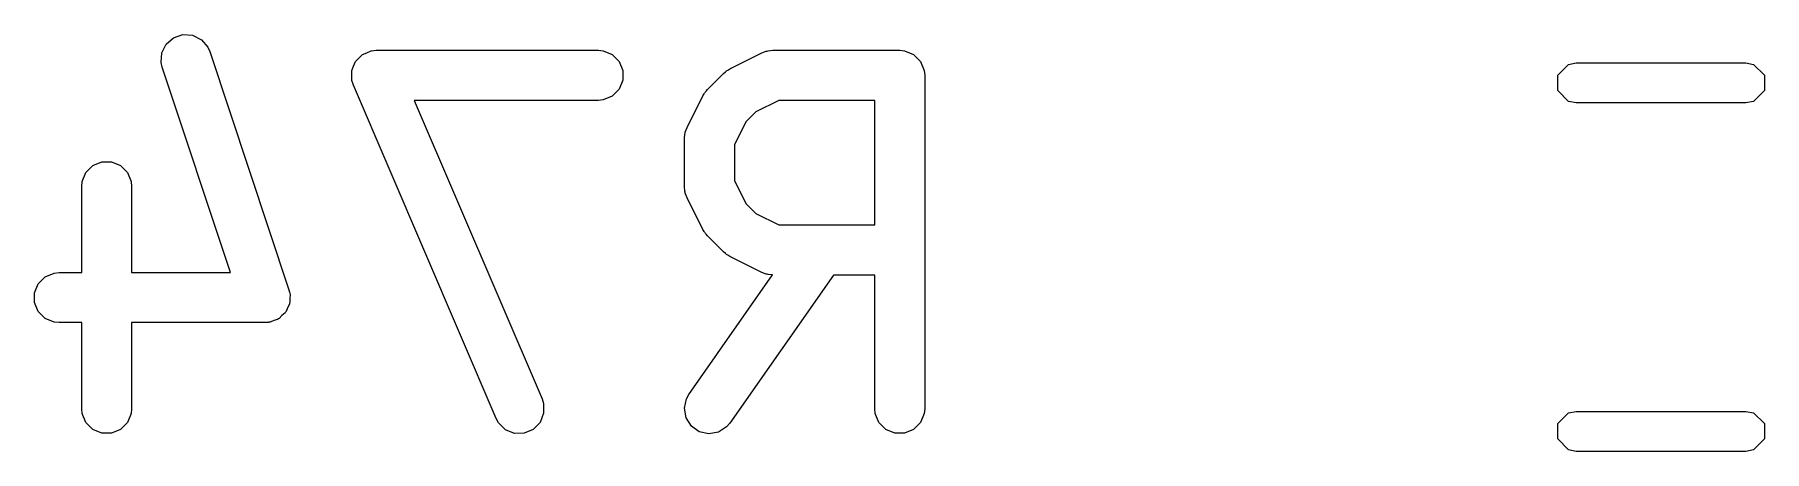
# Model space of a CAD drawing. Header units: inches. Extents: x 1.47 to 5.17, y -6.85 to -1.2.
# Drawn here: x 3.9416 to 4.1461, y -1.4993 to -1.4501 of the extents above; entities that cross this region are included whole.
import ezdxf

# ---------------------------------------------------------------- set-up
doc = ezdxf.new("R2010")
doc.units = ezdxf.units.IN
doc.header["$MEASUREMENT"] = 0
doc.layers.add('B.Silkscreen', color=31, linetype='CONTINUOUS', true_color=0xe8b2a7)

msp = doc.modelspace()

# ---------------------------------------------------------------- linework, layer by layer
at = {"layer": 'B.Silkscreen', "linetype": 'CONTINUOUS'}
for p, q in [((3.95666, -1.45226), (3.95717, -1.45123)), ((3.95717, -1.45123), (3.95804, -1.45047)), ((3.95804, -1.45047), (3.95914, -1.45011)), ((3.95914, -1.45011), (3.96028, -1.45019)), ((3.96028, -1.45019), (3.96132, -1.45071)), ((3.96132, -1.45071), (3.96207, -1.45158)), ((3.96207, -1.45158), (3.96231, -1.45211)), ((3.95658, -1.45341), (3.95666, -1.45226)), ((3.9567, -1.45397), (3.95658, -1.45341)), ((3.96231, -1.45211), (3.97168, -1.48023)), ((3.97932, -1.45382), (3.97953, -1.4533)), ((3.97953, -1.4533), (3.97954, -1.45329)), ((3.97954, -1.45329), (3.97955, -1.45327)), ((3.97955, -1.45327), (3.97994, -1.45288)), ((3.97994, -1.45288), (3.98033, -1.45248)), ((3.98033, -1.45248), (3.98035, -1.45247)), ((3.98035, -1.45247), (3.98036, -1.45246)), ((3.98036, -1.45246), (3.98088, -1.45225)), ((3.98088, -1.45225), (3.98139, -1.45203)), ((3.98139, -1.45203), (3.98141, -1.45203)), ((3.98141, -1.45203), (3.98143, -1.45202)), ((3.98143, -1.45202), (3.982, -1.45196)), ((3.982, -1.45196), (4.00825, -1.45196)), ((4.00825, -1.45196), (4.00882, -1.45202)), ((4.00882, -1.45202), (4.00989, -1.45246)), ((4.00989, -1.45246), (4.0107, -1.45327)), ((4.0107, -1.45327), (4.01114, -1.45434)), ((4.0238, -1.45415), (4.02755, -1.45227)), ((4.02755, -1.45227), (4.02809, -1.45207)), ((4.02809, -1.45207), (4.0282, -1.45206)), ((4.0282, -1.45206), (4.0283, -1.45202)), ((4.0283, -1.45202), (4.02887, -1.45196)), ((4.02887, -1.45196), (4.04387, -1.45196)), ((4.04387, -1.45196), (4.04445, -1.45202)), ((4.04445, -1.45202), (4.04551, -1.45246)), ((4.04551, -1.45246), (4.04632, -1.45327)), ((4.04632, -1.45327), (4.04677, -1.45434)), ((4.12165, -1.4549), (4.12293, -1.45362)), ((4.12293, -1.45362), (4.12383, -1.45344)), ((4.12383, -1.45344), (4.14389, -1.45344)), ((4.14389, -1.45344), (4.14479, -1.45362)), ((4.14479, -1.45362), (4.14607, -1.4549)), ((3.96478, -1.47821), (3.9567, -1.45397)), ((3.9791, -1.45437), (3.97911, -1.45436)), ((3.97911, -1.45493), (3.9791, -1.45437)), ((3.97911, -1.45434), (3.97932, -1.45382)), ((3.97911, -1.45436), (3.97911, -1.45434)), ((3.97911, -1.45549), (3.97911, -1.45493)), ((3.97911, -1.45551), (3.97911, -1.45549)), ((3.97911, -1.45553), (3.97911, -1.45551)), ((3.97929, -1.45608), (3.97911, -1.45553)), ((4.01114, -1.45549), (4.0107, -1.45655)), ((4.01114, -1.45434), (4.01114, -1.45549)), ((4.02116, -1.45658), (4.02303, -1.4547)), ((4.02303, -1.4547), (4.02326, -1.45452)), ((4.02326, -1.45452), (4.02331, -1.45446)), ((4.02331, -1.45446), (4.0234, -1.4544)), ((4.0234, -1.4544), (4.02348, -1.45433)), ((4.02348, -1.45433), (4.02355, -1.4543)), ((4.02355, -1.4543), (4.0238, -1.45415)), ((4.04677, -1.45434), (4.04682, -1.45491)), ((4.04682, -1.45491), (4.04682, -1.49428)), ((4.12165, -1.45671), (4.12165, -1.4549)), ((4.14607, -1.4549), (4.14607, -1.45671)), ((3.99616, -1.49545), (3.97929, -1.45608)), ((4.00989, -1.45737), (4.00882, -1.45781)), ((4.0107, -1.45655), (4.00989, -1.45737)), ((4.01873, -1.46109), (4.02061, -1.45734)), ((4.02061, -1.45734), (4.02076, -1.4571)), ((4.02076, -1.4571), (4.02079, -1.45702)), ((4.02079, -1.45702), (4.02086, -1.45694)), ((4.02086, -1.45694), (4.02091, -1.45685)), ((4.02091, -1.45685), (4.02097, -1.4568)), ((4.02097, -1.4568), (4.02116, -1.45658)), ((4.12293, -1.45799), (4.12165, -1.45671)), ((4.14607, -1.45671), (4.14479, -1.45799)), ((4.00825, -1.45787), (3.98648, -1.45787)), ((3.98648, -1.45787), (4.00159, -1.49312)), ((4.00882, -1.45781), (4.00825, -1.45787)), ((4.02687, -1.45922), (4.02567, -1.46041)), ((4.02957, -1.45787), (4.02687, -1.45922)), ((4.04092, -1.45787), (4.02957, -1.45787)), ((4.04092, -1.47258), (4.04092, -1.45787)), ((4.12383, -1.45817), (4.12293, -1.45799)), ((4.14389, -1.45817), (4.12383, -1.45817)), ((4.14479, -1.45799), (4.14389, -1.45817)), ((4.01842, -1.46241), (4.01848, -1.46184)), ((4.01848, -1.46184), (4.01852, -1.46174)), ((4.01852, -1.46163), (4.01873, -1.46109)), ((4.01852, -1.46174), (4.01852, -1.46163)), ((4.02567, -1.46041), (4.02433, -1.46311)), ((4.01842, -1.46804), (4.01842, -1.46241)), ((4.02433, -1.46311), (4.02433, -1.46734)), ((3.94768, -1.4664), (3.94849, -1.46558)), ((3.94849, -1.46558), (3.94956, -1.46514)), ((3.94956, -1.46514), (3.95071, -1.46514)), ((3.95071, -1.46514), (3.95177, -1.46558)), ((3.95177, -1.46558), (3.95259, -1.4664)), ((3.94718, -1.46804), (3.94724, -1.46746)), ((3.94724, -1.46746), (3.94768, -1.4664)), ((3.95259, -1.4664), (3.95303, -1.46746)), ((3.95303, -1.46746), (3.95308, -1.46804)), ((4.02433, -1.46734), (4.02567, -1.47004)), ((3.94718, -1.47821), (3.94718, -1.46804)), ((3.95308, -1.46804), (3.95308, -1.47821)), ((4.01848, -1.46861), (4.01842, -1.46804)), ((4.01852, -1.46871), (4.01848, -1.46861)), ((4.01852, -1.46882), (4.01852, -1.46871)), ((4.01873, -1.46936), (4.01852, -1.46882)), ((4.02061, -1.47311), (4.01873, -1.46936)), ((4.02567, -1.47004), (4.02687, -1.47124)), ((4.02687, -1.47124), (4.02957, -1.47258)), ((4.02076, -1.47336), (4.02061, -1.47311)), ((4.02079, -1.47343), (4.02076, -1.47336)), ((4.02086, -1.47351), (4.02079, -1.47343)), ((4.02091, -1.4736), (4.02086, -1.47351)), ((4.02097, -1.47365), (4.02091, -1.4736)), ((4.02116, -1.47387), (4.02097, -1.47365)), ((4.02303, -1.47575), (4.02116, -1.47387)), ((4.02957, -1.47258), (4.04092, -1.47258)), ((4.02326, -1.47594), (4.02303, -1.47575)), ((4.02331, -1.47599), (4.02326, -1.47594)), ((4.0234, -1.47605), (4.02331, -1.47599)), ((4.02348, -1.47612), (4.0234, -1.47605)), ((4.02355, -1.47615), (4.02348, -1.47612)), ((4.0238, -1.4763), (4.02355, -1.47615)), ((3.94393, -1.47826), (3.94451, -1.47821)), ((3.94451, -1.47821), (3.94718, -1.47821)), ((3.95308, -1.47821), (3.96478, -1.47821)), ((4.02755, -1.47818), (4.0238, -1.4763)), ((4.02809, -1.47838), (4.02755, -1.47818)), ((3.94161, -1.48058), (3.94205, -1.47952)), ((3.94205, -1.47952), (3.94287, -1.47871)), ((3.94287, -1.47871), (3.94393, -1.47826)), ((3.97168, -1.48023), (3.97174, -1.48051)), ((4.01895, -1.49259), (4.02883, -1.47848)), ((4.03603, -1.47849), (4.02379, -1.49598)), ((4.0282, -1.47839), (4.02809, -1.47838)), ((4.0283, -1.47843), (4.0282, -1.47839)), ((4.02883, -1.47848), (4.0283, -1.47843)), ((4.04092, -1.47849), (4.03603, -1.47849)), ((4.04092, -1.49428), (4.04092, -1.47849)), ((3.94161, -1.48174), (3.94161, -1.48058)), ((3.94205, -1.4828), (3.94161, -1.48174)), ((3.97173, -1.48194), (3.97152, -1.48236)), ((3.97177, -1.48174), (3.97173, -1.48183)), ((3.97173, -1.48183), (3.97173, -1.48194)), ((3.97174, -1.48051), (3.97177, -1.48058)), ((3.97177, -1.48058), (3.97177, -1.48064)), ((3.97177, -1.48064), (3.97181, -1.48079)), ((3.97181, -1.48079), (3.97177, -1.48126)), ((3.97177, -1.48126), (3.97177, -1.48174)), ((3.94287, -1.48362), (3.94205, -1.4828)), ((3.94393, -1.48406), (3.94287, -1.48362)), ((3.94451, -1.48411), (3.94393, -1.48406)), ((3.94718, -1.48411), (3.94451, -1.48411)), ((3.94718, -1.49428), (3.94718, -1.48411)), ((3.96888, -1.48411), (3.95308, -1.48411)), ((3.95308, -1.48411), (3.95308, -1.49428)), ((3.96917, -1.48408), (3.96888, -1.48411)), ((3.96925, -1.48409), (3.96917, -1.48408)), ((3.9693, -1.48407), (3.96925, -1.48409)), ((3.96945, -1.48406), (3.9693, -1.48407)), ((3.96989, -1.48388), (3.96945, -1.48406)), ((3.97034, -1.48373), (3.96989, -1.48388)), ((3.97042, -1.48366), (3.97034, -1.48373)), ((3.97052, -1.48362), (3.97042, -1.48366)), ((3.97085, -1.48328), (3.97052, -1.48362)), ((3.97121, -1.48297), (3.97085, -1.48328)), ((3.97126, -1.48288), (3.97121, -1.48297)), ((3.97133, -1.4828), (3.97126, -1.48288)), ((3.97152, -1.48236), (3.97133, -1.4828)), ((3.94724, -1.49486), (3.94718, -1.49428)), ((3.95308, -1.49428), (3.95303, -1.49486)), ((4.00159, -1.49312), (4.00176, -1.49367)), ((4.00176, -1.49367), (4.00178, -1.49482)), ((4.01842, -1.49422), (4.01867, -1.4931)), ((4.01862, -1.49535), (4.01842, -1.49422)), ((4.01867, -1.4931), (4.01895, -1.49259)), ((4.04097, -1.49486), (4.04092, -1.49428)), ((4.04682, -1.49428), (4.04677, -1.49486)), ((4.12293, -1.49477), (4.12383, -1.49459)), ((4.12383, -1.49459), (4.14389, -1.49459)), ((4.14389, -1.49459), (4.14479, -1.49477)), ((3.94768, -1.49592), (3.94724, -1.49486)), ((3.94849, -1.49674), (3.94768, -1.49592)), ((3.95259, -1.49592), (3.95177, -1.49674)), ((3.95303, -1.49486), (3.95259, -1.49592)), ((3.99644, -1.49595), (3.99616, -1.49545)), ((3.99726, -1.49676), (3.99644, -1.49595)), ((4.00135, -1.49589), (4.00055, -1.49672)), ((4.00178, -1.49482), (4.00135, -1.49589)), ((4.01924, -1.49633), (4.01862, -1.49535)), ((4.02018, -1.49699), (4.01924, -1.49633)), ((4.02341, -1.49642), (4.02244, -1.49704)), ((4.02379, -1.49598), (4.02341, -1.49642)), ((4.04141, -1.49592), (4.04097, -1.49486)), ((4.04223, -1.49674), (4.04141, -1.49592)), ((4.04632, -1.49592), (4.04551, -1.49674)), ((4.04677, -1.49486), (4.04632, -1.49592)), ((4.12165, -1.49604), (4.12293, -1.49477)), ((4.12165, -1.49785), (4.12165, -1.49604)), ((4.14479, -1.49477), (4.14607, -1.49604)), ((4.14607, -1.49604), (4.14607, -1.49785)), ((3.94956, -1.49718), (3.94849, -1.49674)), ((3.95071, -1.49718), (3.94956, -1.49718)), ((3.95177, -1.49674), (3.95071, -1.49718)), ((3.99833, -1.49719), (3.99726, -1.49676)), ((3.99949, -1.49717), (3.99833, -1.49719)), ((4.00055, -1.49672), (3.99949, -1.49717)), ((4.02131, -1.49724), (4.02018, -1.49699)), ((4.02244, -1.49704), (4.02131, -1.49724)), ((4.04329, -1.49718), (4.04223, -1.49674)), ((4.04445, -1.49718), (4.04329, -1.49718)), ((4.04551, -1.49674), (4.04445, -1.49718)), ((4.12293, -1.49913), (4.12165, -1.49785)), ((4.14607, -1.49785), (4.14479, -1.49913)), ((4.12383, -1.49931), (4.12293, -1.49913)), ((4.14389, -1.49931), (4.12383, -1.49931)), ((4.14479, -1.49913), (4.14389, -1.49931))]:
    msp.add_line(p, q, dxfattribs=at)

doc.saveas('drawing.dxf')
